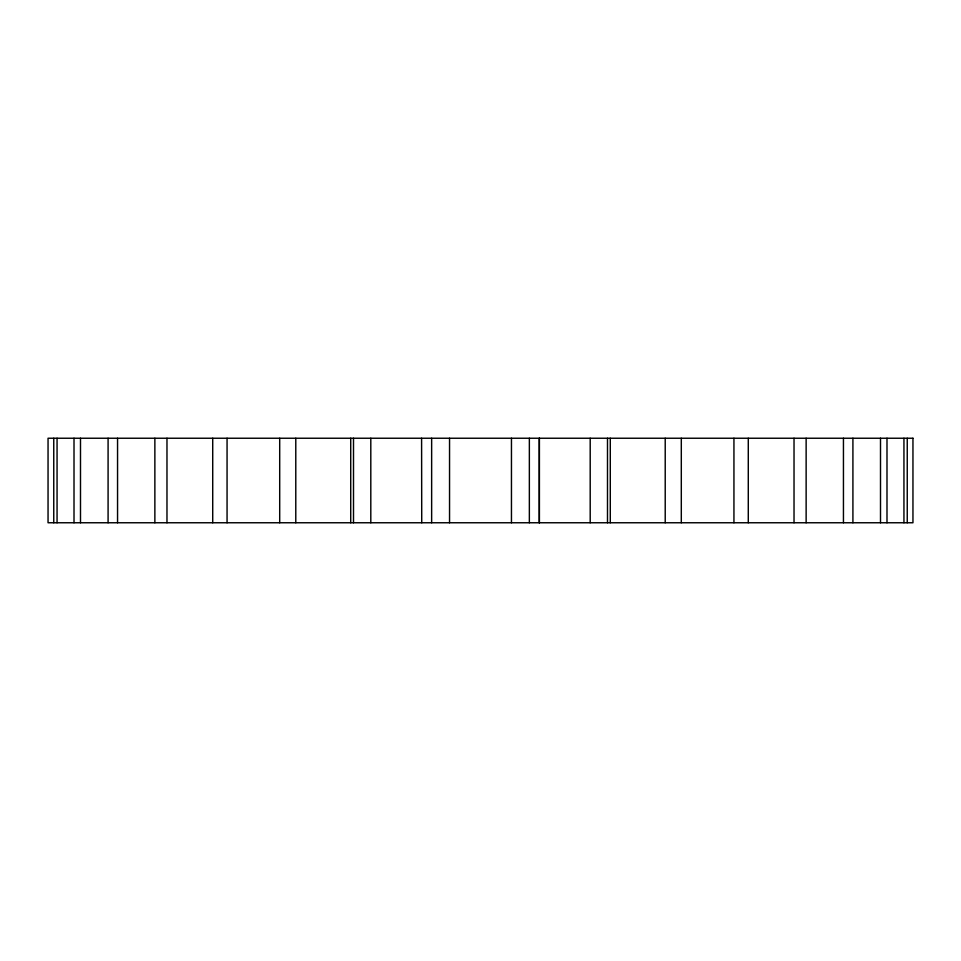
<?xml version="1.0" encoding="UTF-8"?>
<svg xmlns="http://www.w3.org/2000/svg" width="961" height="961" viewBox="0 0 961 961"><rect width="100%" height="100%" fill="white"/><g stroke="black" fill="none" stroke-linecap="round" stroke-linejoin="round"><path stroke-width="1.44" d="M907.244 438.24L907.244 522.76M903.941 438.24L903.941 522.76M886.991 438.24L886.991 522.76M880.504 438.24L880.504 522.76M852.912 438.24L852.912 522.76M843.446 438.24L843.446 522.76M806.135 438.24L806.135 522.76M794.026 438.24L794.026 522.76M748.283 438.24L748.283 522.76M733.94 438.24L733.94 522.76M681.301 438.24L681.301 522.76M665.216 438.24L665.216 522.76M610.283 438.24L610.283 522.76M607.496 438.24L607.496 522.76M590.198 438.24L590.198 522.76M539.409 438.24L539.409 522.76M539.265 438.24L539.265 522.76M529.355 438.24L529.355 522.76M511.456 438.24L511.456 522.76M449.544 438.24L449.544 522.76M431.645 438.24L431.645 522.76M421.591 438.24L421.735 522.76M370.802 438.24L370.802 522.76M353.504 438.24L353.504 522.76M350.717 438.24L350.717 522.76M295.784 438.24L295.784 522.76M279.699 438.24L279.699 522.76M227.06 438.24L227.06 522.76M212.717 438.24L212.717 522.76M166.974 438.24L166.974 522.76M154.865 438.24L154.865 522.76M117.554 438.24L117.554 522.76M108.088 438.24L108.088 522.76M80.496 438.24L80.496 522.76M74.009 438.24L74.009 522.76M57.059 438.24L57.059 522.76M53.756 438.24L53.756 522.76M912.95 438.24L48.05 438.24L48.05 522.76L912.95 522.76L912.95 438.24"/></g></svg>
